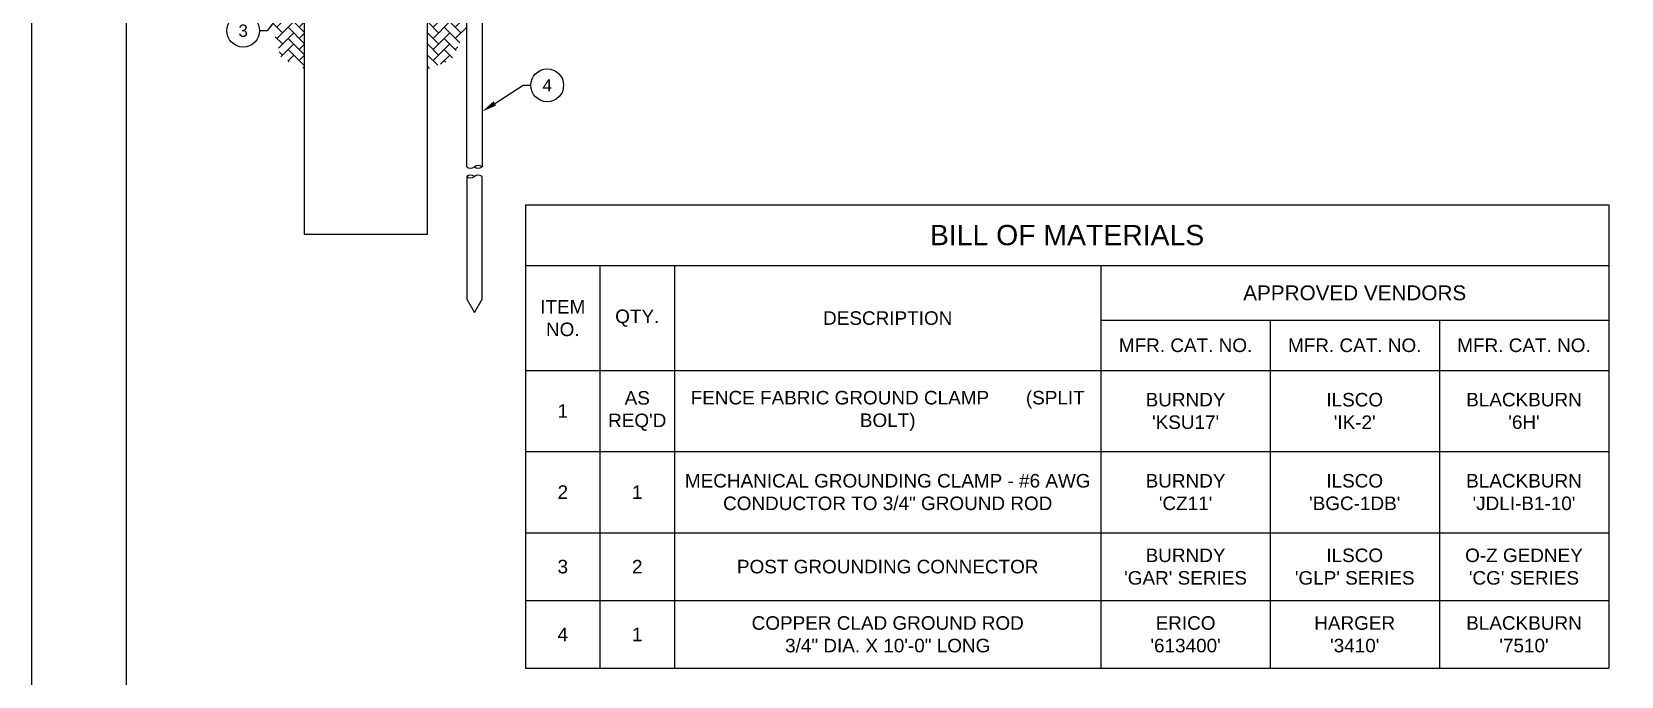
# Model space of a CAD drawing. Header units: feet. Extents: x -6 to 155, y -13 to 44.
# Drawn here: x 0 to 12.27, y 9.64 to 14.62 of the extents above; entities that cross this region are included whole.
import ezdxf
from ezdxf import colors
from ezdxf.entities.mleader import LeaderData, LeaderLine
from ezdxf.enums import TextEntityAlignment as Align
from ezdxf.math import Vec2, Vec3

# ---------------------------------------------------------------- set-up
doc = ezdxf.new("R2010")
doc.units = ezdxf.units.FT
doc.header["$MEASUREMENT"] = 0
doc.layers.add('E-DETL', color=7, linetype='Continuous')
doc.layers.add('G-ANNO-TEXT', color=1, linetype='Continuous')
doc.styles.add('NEI-A', font='arial.ttf')
doc.styles.get("Standard").update_dxf_attribs({"font": 'arial.ttf'})
pattern_1 = [(45, (-7.57382, 23.60806), (7e-18, 0.08606466), [0.1825707, -0.0608569]), (135, (-7.53079, 23.65109), (7e-18, 0.08606466), [0.1825707, -0.0608569])]

# ---------------------------------------------------------------- blocks, each defined once
blk = doc.blocks.new('_TagCircle')
at = {"color": 0, "linetype": 'ByBlock', "lineweight": -2, "transparency": 16777216}
blk.add_circle((0, 0), 0.125, dxfattribs=at)
at = {"color": 0, "transparency": 16777216, "style": 'NEI-A'}
blk.add_attdef('TAGNUMBER', text='', height=0.09375, dxfattribs=at).set_placement((0, -0.046875), align=Align.CENTER)
blk = doc.blocks.new('*T8')
at = {"layer": 'G-ANNO-TEXT', "color": 0, "linetype": 'ByBlock', "lineweight": -2, "transparency": 16777216}
for p, q in [((0, 0), (8.364, 0)), ((0, 0), (0, -3.58)), ((8.364, 0), (8.364, -3.58)), ((0, -0.47), (8.364, -0.47)), ((0.575, -0.47), (0.575, -3.58)), ((1.15, -0.47), (1.15, -3.58)), ((4.443, -0.47), (4.443, -3.58)), ((4.443, -0.891), (8.364, -0.891)), ((5.75, -0.891), (5.75, -3.58)), ((7.057, -0.891), (7.057, -3.58)), ((0, -1.281), (8.364, -1.281)), ((0, -1.906), (8.364, -1.906)), ((0, -2.535), (8.364, -2.535)), ((0, -3.058), (8.364, -3.058)), ((0, -3.58), (8.364, -3.58))]:
    blk.add_line(p, q, dxfattribs=at)
at = {"layer": 'G-ANNO-TEXT', "color": 0, "transparency": 16777216, "attachment_point": 5, "style": 'NEI-A'}
for s, insert, char_height, width in [('BILL OF MATERIALS', (4.182, -0.235), 0.15682, 8.23818), ('ITEM\\PNO.', (0.288, -0.876), 0.1045, 0.44955), ('APPROVED VENDORS', (6.403, -0.681), 0.11435, 3.795), ('QTY.', (0.863, -0.876), 0.1045, 0.44955), ('DESCRIPTION', (2.797, -0.876), 0.10455, 3.16773), ('MFR. CAT. NO.', (5.097, -1.086), 0.10455, 1.24148), ('MFR. CAT. NO.', (6.403, -1.086), 0.10455, 1.24148), ('MFR. CAT. NO.', (7.71, -1.086), 0.10455, 1.24148), ("AS\\PREQ'D", (0.863, -1.593), 0.1045, 0.50966), ('FENCE FABRIC GROUND CLAMP       (SPLIT BOLT)', (2.797, -1.593), 0.10455, 3.22784), ("BURNDY\\P'KSU17'", (5.097, -1.593), 0.1045, 1.24148), ("ILSCO\\P'IK-2'", (6.403, -1.593), 0.1045, 1.24148), ("BLACKBURN\\P'6H'", (7.71, -1.593), 0.1045, 1.24148), ('1', (0.288, -1.593), 0.105, 0.50966), ('\\A1;MECHANICAL GROUNDING CLAMP - #6 AWG CONDUCTOR TO 3/4" GROUND ROD', (2.797, -2.22), 0.10455, 3.22784), ("BURNDY\\P'CZ11'", (5.097, -2.22), 0.1045, 1.24148), ("ILSCO\\P'BGC-1DB'", (6.403, -2.22), 0.1045, 1.24148), ("BLACKBURN\\P'JDLI-B1-10'", (7.71, -2.22), 0.10455, 1.24148), ('2', (0.288, -2.22), 0.105, 0.50966), ('1', (0.863, -2.22), 0.105, 0.50966), ("BURNDY\\P'GAR' SERIES", (5.097, -2.796), 0.10455, 1.24148), ("ILSCO\\P'GLP' SERIES", (6.403, -2.796), 0.10455, 1.24148), ("O-Z GEDNEY\\P'CG' SERIES", (7.71, -2.796), 0.10455, 1.24148), ('3', (0.288, -2.796), 0.105, 0.50966), ('2', (0.863, -2.796), 0.105, 0.50966), ('POST GROUNDING CONNECTOR', (2.797, -2.796), 0.10455, 3.22784), ('\\A1;COPPER CLAD GROUND ROD\\P3/4" DIA. X 10\'-0" LONG', (2.797, -3.319), 0.10455, 3.22784), ("ERICO\\P'613400'", (5.097, -3.319), 0.1045, 1.24148), ("HARGER\\P'3410'", (6.403, -3.319), 0.1045, 1.24148), ("BLACKBURN\\P'7510'", (7.71, -3.319), 0.1045, 1.24148), ('4', (0.288, -3.319), 0.105, 0.50966), ('1', (0.863, -3.319), 0.105, 0.50966)]:
    blk.add_mtext(s, dxfattribs=dict(at, insert=insert, char_height=char_height, width=width))

msp = doc.modelspace()

# ---------------------------------------------------------------- hatches: boundary and pattern name
at = {"layer": 'E-DETL', "linetype": 'Continuous'}
h = msp.add_hatch(dxfattribs=at)
h.set_pattern_fill('AR-HBONE', color=9, scale=0.015214)
h.set_pattern_definition(pattern_1)
h.paths.add_polyline_path([(2.10406, 15.09798), (1.35865, 15.09798), (1.67068, 14.79142), (1.8527, 14.68895), (1.92368, 14.42063), (2.10406, 14.33636)])
h = msp.add_hatch(dxfattribs=at)
h.set_pattern_fill('AR-HBONE', color=9, scale=0.015214)
h.set_pattern_definition(pattern_1)
h.paths.add_polyline_path([(3.47688, 15.09798), (3.47688, 14.69217), (3.5783, 14.74284), (3.5932, 14.92152), (3.83905, 15.09798)])
h.paths.add_polyline_path([(3.35816, 14.63285), (3.35816, 15.09798), (3.05495, 15.09798), (3.05495, 14.33337), (3.2382, 14.40223), (3.35479, 14.63117)])

# ---------------------------------------------------------------- linework, layer by layer
msp.add_lwpolyline([(0.73239, 20.9765), (31.73239, 20.9765), (31.73239, 0.4765), (0.73239, 0.4765)], close=True)
at = {"layer": 'Defpoints', "color": 5}
msp.add_lwpolyline([(0, 21.43182), (32.40909, 21.43182), (32.40909, 0), (0, 0)], close=True, dxfattribs=at)
at = {"layer": 'E-DETL', "color": 7, "linetype": 'Continuous'}
for p, q in [((3.35816, 13.57978), (3.35816, 15.15695)), ((3.35816, 13.50404), (3.35816, 12.55689)), ((3.47688, 12.55689), (3.47688, 13.50404)), ((3.35816, 12.55689), (3.41752, 12.45337)), ((3.41752, 12.45337), (3.47688, 12.55689))]:
    msp.add_line(p, q, dxfattribs=at)
msp.add_lwpolyline([(3.05495, 15.34097), (2.10406, 15.34097), (2.10406, 13.05884), (3.05495, 13.05884)], close=True, dxfattribs=at)
msp.add_lwpolyline([(3.47688, 15.15695), (3.47688, 13.57978)], dxfattribs=at)
for centre, start, end in [((3.38784, 13.61699), 231.419908, 308.580092), ((3.38784, 13.4665), 51.419908, 128.580092), ((3.38784, 13.54092), 231.419908, 308.580092), ((3.4472, 13.54257), 51.419908, 128.580092), ((3.4472, 13.61699), 231.419908, 308.580092), ((3.4472, 13.4665), 51.419908, 128.580092)]:
    msp.add_arc(centre, 0.04759, start, end, dxfattribs=at)

# ---------------------------------------------------------------- block references
msp.add_blockref('*T8', (3.81209, 13.28552))

# ---------------------------------------------------------------- leaders
at = {"layer": 'G-ANNO-TEXT'}
ml = msp.add_multileader_block('Standard', dxfattribs=at)
ml.set_content('_TagCircle', color=256, scale=1.01428169)
ml.set_attribute('TAGNUMBER', '3', width=0)
ml.set_leader_properties()
ml.build(insert=Vec2(0, 0))
ml.multileader.update_dxf_attribs({"dogleg_length": 0.0625, "arrow_head_size": 0.11761})
ctx = ml.context
ctx.base_point, ctx.char_height, ctx.arrow_head_size, ctx.landing_gap_size, ctx.plane_origin = Vec3(1.50553, 14.63074), 0.09409, 0.11761, 0.05881, Vec3(2.32336, 12.7943)
notes = []
notes.append((ctx, [(1, (1, 1, 0), (1.81791, 14.63074), (-1, 0), 0.05881, [(0, [(2.42537, 15.4473)], 0, [])])]))
ctx.block.insert = Vec3(1.63232, 14.63074)
ml = msp.add_multileader_block('Standard', dxfattribs=at)
ml.set_content('_TagCircle', color=256, scale=1.01428169)
ml.set_attribute('TAGNUMBER', '4', width=0)
ml.set_leader_properties()
ml.build(insert=Vec2(0, 0))
ml.multileader.update_dxf_attribs({"dogleg_length": 0.0625, "arrow_head_size": 0.11761})
ctx = ml.context
ctx.base_point, ctx.char_height, ctx.arrow_head_size, ctx.landing_gap_size, ctx.plane_origin = Vec3(3.85316, 14.20855), 0.09409, 0.11761, 0.05881, Vec3(4.6321, 12.44246)
notes.append((ctx, [(0, (1, 1, 0), (3.79435, 14.20855), (1, 0), 0.05881, [(0, [(3.47688, 14.00569)], 0, [])])]))
ctx.block.insert = Vec3(3.97994, 14.20855)
for ctx, leaders in notes:
    for number, flags, end, landing, length, lines in leaders:
        leader = LeaderData()
        leader.index, (leader.has_last_leader_line, leader.has_dogleg_vector, leader.attachment_direction) = number, flags
        leader.last_leader_point, leader.dogleg_vector, leader.dogleg_length = Vec3(end), Vec3(landing), length
        for number, points, colour, breaks in lines:
            line = LeaderLine()
            line.index, line.vertices, line.color, line.breaks = number, Vec3.list(points), colors.encode_raw_color(colour), breaks
            leader.lines.append(line)
        ctx.leaders.append(leader)

doc.saveas('drawing.dxf')
